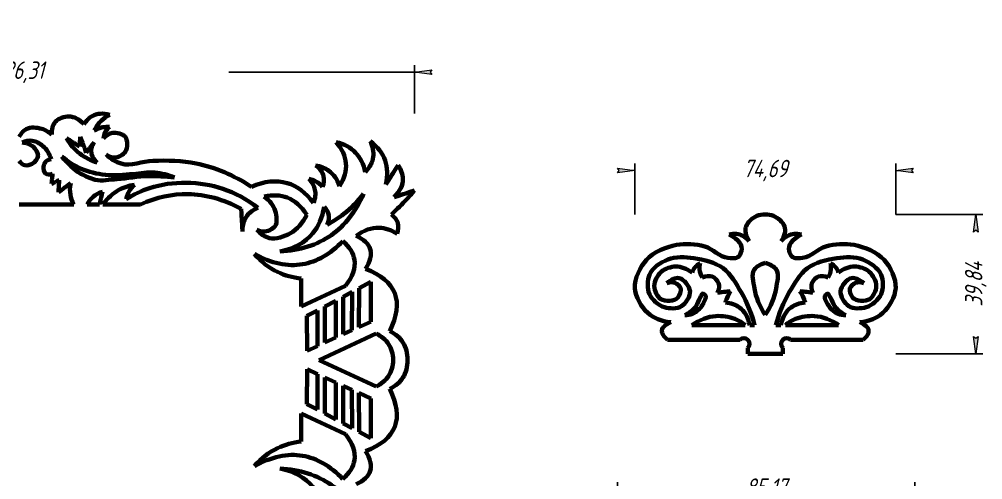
# Model space of a CAD drawing. Header units: millimetres. Extents: x -307 to 244, y -161 to 331.
# Drawn here: x -41 to 234.9, y 199.5 to 331.2 of the extents above; entities that cross this region are included whole.
import ezdxf

# ---------------------------------------------------------------- set-up
doc = ezdxf.new("R2010")
doc.units = ezdxf.units.MM
doc.linetypes.add('K5LT32772', pattern=[0])
doc.linetypes.add('K5LT_THIN', pattern=[0])
doc.styles.add('KDIMTEXTSTYLE', font='GOST_AU.SHX', dxfattribs={"width": 0.96, "oblique": 15, "height": 5})
doc.dimstyles.new('KDIMSTYLE (1.00)', dxfattribs={"dimtxt": 5, "dimasz": 1, "dimexe": 2, "dimexo": 0, "dimgap": 1, "dimtad": 1, "dimtxsty": 'KDIMTEXTSTYLE', "dimsah": 1, "dimcen": 0, "dimdle": 1, "dimadec": 0, "dimazin": 0, "dimtfac": 0.667, "dimtmove": 0, "dimatfit": 3, "dimfxl": 1, "dimtvp": 1, "dimtolj": 1, "dimtzin": 0, "dimarcsym": 0})

# ---------------------------------------------------------------- blocks, each defined once
blk = doc.blocks.new('KDIMARROW_01')
blk.add_hatch(color=0).paths.add_polyline_path([(0, 0), (-5, 0.658262491226197), (-4.5, 6e-16), (-5, -0.6582624912261956)])
at = {"color": 0, "linetype": 'K5LT_THIN', "lineweight": 18}
for p, q in [((-4.5, 6e-16), (-5, 0.658262491226197)), ((-5, 0.658262491226197), (0, 0)), ((0, 0), (-5, -0.6582624912261956)), ((-5, -0.6582624912261956), (-4.5, 6e-16)), ((0, 0), (-1, 0))]:
    blk.add_line(p, q, dxfattribs=at)

msp = doc.modelspace()

# ---------------------------------------------------------------- linework, layer by layer
at = {"color": 30, "linetype": 'K5LT32772', "lineweight": 60, "true_color": 0xff8000}
for p, q in [((-41.00032977843065, 278.2368140599798), (-25.38445723569274, 278.2368140599798)), ((-21.52673747000146, 278.2368140599798), (-17.99544014602253, 278.2368140599798)), ((-17.03991359561537, 278.2368140599798), (-6.279928086867983, 278.2368140599798)), ((39.70664495319438, 249.0214743797713), (39.73356497363378, 257.0214290866743)), ((39.70664495319438, 249.0214743797713), (52.39164599455388, 254.9452188527131)), ((56.3605745266877, 254.2855859594765), (56.23084691685982, 243.1333192682478)), ((59.64472841463443, 256.0392603656617), (56.3605745266877, 254.2855859594765)), ((59.64472841463443, 256.0392603656617), (59.64472841463443, 244.6832066794028)), ((54.28134942064098, 253.1753201261506), (51.75098527043413, 251.8241548032246)), ((51.75098527043413, 251.8241548032246), (51.76475037365962, 241.1057307846344)), ((54.28134942064098, 253.1753201261506), (54.2376797429125, 242.2284300056176)), ((49.62229367416045, 250.6874748246319), (46.50232920469433, 249.0214743797713)), ((46.50232920469433, 249.0214743797713), (46.50232920469433, 238.7166143705786)), ((49.62229367416045, 250.6874748246319), (49.62386136126959, 240.1337764472779)), ((44.36505510182627, 247.8938099992392), (41.37144828638383, 246.314329028332)), ((41.37144828638383, 246.314329028332), (41.38469898877288, 236.3430605803964)), ((44.36505510182627, 247.8938099992392), (44.35494486269472, 237.7206588151979)), ((59.64472841463443, 244.6832066794028), (56.23084691685982, 243.1333192682478)), ((166.8542596812718, 243.6914477104638), (151.5992692277552, 243.6914477104638)), ((169.5512726207537, 243.6914477104638), (168.1362096851186, 243.6914477104638)), ((175.6472658347567, 243.6914477104638), (177.0623287703918, 243.6914477104638)), ((178.3442787742385, 243.6914477104638), (193.5992692277552, 243.6914477104638)), ((44.84357978984754, 233.7166143705786), (61.17055544128296, 241.2948639097159)), ((49.62386136126959, 240.1337764472779), (46.50232920469433, 238.7166143705786)), ((54.2376797429125, 242.2284300056176), (51.76475037365962, 241.1057307846344)), ((44.35494486269472, 237.7206588151979), (41.38469898877288, 236.3430605803964)), ((165.3542051974878, 239.4739211020917), (144.5992692277552, 239.4739211020917)), ((179.8443332580225, 239.4739211020917), (200.5992692277551, 239.4739211020917)), ((167.5992692277551, 235.4739211020917), (167.5992692277551, 237.2288570718244)), ((177.5992692277551, 235.4739211020917), (167.5992692277551, 235.4739211020917)), ((177.5992692277551, 237.2288570718244), (177.5992692277551, 235.4739211020917)), ((44.84357978984754, 233.7166143705786), (61.17055544128296, 226.1383648314413)), ((41.37144828638383, 221.1188997128252), (41.38469898877288, 231.0901681607608)), ((44.35494486269472, 229.7125699259593), (41.38469898877288, 231.0901681607608)), ((44.36505510182627, 219.539418741918), (44.35494486269472, 229.7125699259593)), ((46.50232920469433, 218.4117543613859), (46.50232920469433, 228.7166143705786)), ((49.62386136126959, 227.2994522938794), (46.50232920469433, 228.7166143705786)), ((49.62229367416045, 216.7457539165253), (49.62386136126959, 227.2994522938794)), ((51.75098527043413, 215.6090739379326), (51.76475037365962, 226.3274979565228)), ((54.2376797429125, 225.2047987355396), (51.76475037365962, 226.3274979565228)), ((54.28134942064098, 214.2579086150066), (54.2376797429125, 225.2047987355396)), ((59.64472841463443, 222.7500220617544), (56.23084691685982, 224.2999094729094)), ((56.3605745266877, 213.1476427816807), (56.23084691685982, 224.2999094729094)), ((44.36505510182627, 219.539418741918), (41.37144828638383, 221.1188997128252)), ((59.64472841463443, 211.3939683754955), (59.64472841463443, 222.7500220617544)), ((39.70664495319438, 218.4117543613859), (52.39164599455388, 212.4880098884441)), ((39.70664495319438, 218.4117543613859), (39.73356497363378, 210.4117996544829)), ((49.62229367416045, 216.7457539165253), (46.50232920469433, 218.4117543613859)), ((54.28134942064098, 214.2579086150066), (51.75098527043413, 215.6090739379326)), ((59.64472841463443, 211.3939683754955), (56.3605745266877, 213.1476427816807))]:
    msp.add_line(p, q, dxfattribs=at)
for centre, start, end in [((166.4767372126215, 238.3513890869581), 315, 134.9999999999999), ((178.7218012428888, 238.3513890869581), 45.00000000000005, 225)]:
    msp.add_arc(centre, 1.587500000000019, start, end, dxfattribs=at)
for points, knots in [([(-22.48899017137996, 301.1160714709924), (-21.83275706058111, 302.1833611269979), (-21.04774918695448, 302.971666046989), (-20.13396655050005, 303.4809862309656), (-18.74748675452705, 304.2537762978734), (-17.06454290217434, 304.384290310913), (-15.08513499344191, 303.8725282700844)], [0, 0, 0, 0, 1, 1, 1, 2, 2, 2, 2]), ([(-15.08513499344191, 303.8725282700844), (-16.00278294131303, 303.4030786587525), (-16.81334365387474, 302.8260693379459), (-17.51681713112706, 302.1415003076644), (-18.32417645059579, 301.3558371600272), (-18.99048483295584, 300.428500751588), (-19.51574227820722, 299.3594910823467)], [0, 0, 0, 0, 1, 1, 1, 2, 2, 2, 2]), ([(-31.67056187554108, 298.1737196982728), (-31.74418322060195, 299.7315505541324), (-31.42362951177, 300.9398410286566), (-30.70890074904523, 301.7985911218456), (-29.89920397023597, 302.7714457493918), (-28.04820338412952, 303.4016718852681), (-26.76215668106876, 303.3713537955505), (-25.29956788750918, 303.3368737893752), (-23.87517905094625, 302.5851130145226), (-22.48899017137996, 301.1160714709924)], [0, 0, 0, 0, 1, 1, 1, 2, 2, 2, 3, 3, 3, 3]), ([(-41.00032977843065, 297.5060374576652), (-40.466365648393, 298.5533469920794), (-39.79636823903277, 299.3034591389348), (-38.99033755034996, 299.7563738982315), (-37.80769485357597, 300.4209098022162), (-35.92817265380773, 300.2382407644681), (-34.56385158484054, 299.8305608138545), (-33.5363662817826, 299.5235325291386), (-32.57193637868278, 298.971252157278), (-31.67056187554108, 298.1737196982728)], [0, 0, 0, 0, 1, 1, 1, 2, 2, 2, 3, 3, 3, 3]), ([(-19.51574227820722, 299.3594910823467), (-18.74834686945048, 299.7918511536308), (-17.95152447405083, 300.0940941311962), (-17.12527509200827, 300.2662200150428), (-16.47707753634184, 300.4012537949176), (-15.81076915398178, 300.4562070635658), (-15.12634994492811, 300.4310798209876)], [0, 0, 0, 0, 1, 1, 1, 2, 2, 2, 2]), ([(-15.12634994492811, 300.4310798209876), (-15.66685100255819, 299.9643817097627), (-16.08586967600111, 299.4354564990232), (-16.38340596525687, 298.8443041887693), (-16.66049099955077, 298.2937849275077), (-16.83221996407656, 297.6892989723769), (-16.89859285883422, 297.030846323377)], [0, 0, 0, 0, 1, 1, 1, 2, 2, 2, 2]), ([(-16.89859285883422, 297.030846323377), (-16.08633961426825, 297.9461749953716), (-15.22252939857593, 298.4897172873692), (-14.30716221175726, 298.6614731993698), (-13.17526511586871, 298.8738579350197), (-11.32684745242169, 298.3747437703814), (-10.67497053419146, 297.5931815294974), (-9.939117498820238, 296.7109368431119), (-9.933088221327509, 294.3399701844989), (-10.6037510895333, 293.3200148500082), (-11.16389874015223, 292.4681329113531), (-12.64799332778365, 291.6192857045324), (-13.73740665449203, 291.6107481782126), (-14.52381668296718, 291.6045852314671), (-15.33360357466212, 291.8908673749575), (-16.16676732957684, 292.4695946086836)], [0, 0, 0, 0, 1, 1, 1, 2, 2, 2, 3, 3, 3, 4, 4, 4, 5, 5, 5, 5]), ([(-40.17732820031897, 295.8986542858322), (-38.87795551121837, 295.8187641762156), (-37.83933869249549, 295.4313436168507), (-37.06147774415033, 294.7363926077376), (-36.38779936219129, 294.1345196478516), (-35.60087289830177, 293.0492480418816), (-35.62719737543778, 292.2387664484278), (-35.65447209966586, 291.399028517863), (-36.52241554066565, 290.2298690779654), (-37.33349643476823, 289.7905982328667), (-37.89378894073232, 289.4871511113935), (-38.75091012441284, 289.2724087674013), (-39.36127212846529, 289.4196636547514), (-39.97361392116449, 289.5673961825054), (-40.51996647115294, 289.9877887043693), (-41.00032977843065, 290.6808412203434)], [0, 0, 0, 0, 1, 1, 1, 2, 2, 2, 3, 3, 3, 4, 4, 4, 5, 5, 5, 5]), ([(-31.91290606993952, 291.1309080202806), (-32.3676403633709, 292.7336974902595), (-33.13588699959092, 293.993226620452), (-34.21764597859958, 294.909495410858), (-35.05287759926653, 295.6169512135162), (-36.20865105802254, 296.2936324821263), (-37.28403849101952, 296.4179626951936), (-38.20906347739161, 296.5249088525685), (-39.17349338049143, 296.351806049448), (-40.17732820031897, 295.8986542858322)], [0, 0, 0, 0, 1, 1, 1, 2, 2, 2, 3, 3, 3, 3]), ([(-18.65578069310162, 290.1896165522334), (-20.53531110302049, 290.7640086305802), (-22.20039520922701, 291.6130366649331), (-23.65103301172119, 292.7367006552919), (-25.16106170227183, 293.9063688254327), (-26.43872524911346, 295.3736211566444), (-27.48402365224611, 297.138457648927)], [0, 0, 0, 0, 1, 1, 1, 2, 2, 2, 2]), ([(-19.59548162432709, 296.025653914581), (-20.32052990629459, 294.7701877277089), (-20.55133364378856, 293.616169040239), (-20.28789283680901, 292.5635978521714), (-20.07293154258237, 291.7047253508043), (-19.52889416134657, 290.913398250825), (-18.65578069310162, 290.1896165522334)], [0, 0, 0, 0, 1, 1, 1, 2, 2, 2, 2]), ([(58.05481020948771, 287.4717191189476), (57.57948953396616, 289.745351882635), (56.66218349666728, 291.5923098232005), (55.30289209759108, 293.0125929406443), (53.90605549181369, 294.4721059268675), (52.04248002325868, 295.4810480595246), (49.71216569192607, 296.0394193386158)], [0, 0, 0, 0, 1, 1, 1, 2, 2, 2, 2]), ([(49.71216569192607, 296.0394193386158), (51.41908646533314, 294.0711646650979), (52.35680915333215, 292.0414104923405), (52.52533375592311, 289.9501568203438), (52.6944344478412, 287.8517543469128), (52.08906916824689, 285.6914311922822), (50.70923791714021, 283.4691873564518)], [0, 0, 0, 0, 1, 1, 1, 2, 2, 2, 2]), ([(59.43931632367286, 296.3428138505784), (60.25471394625673, 294.7468408094532), (60.56238197163121, 293.2255933506572), (60.36232039979627, 291.7790714741903), (60.15236106677351, 290.2609849891137), (59.38319100333732, 288.8252008706995), (58.05481020948771, 287.4717191189476)], [0, 0, 0, 0, 1, 1, 1, 2, 2, 2, 2]), ([(63.95178069583186, 283.9335368271412), (64.54580601757651, 286.462332318997), (64.47743534527108, 288.7527498412293), (63.74666867891553, 290.8047893938378), (63.00084967337789, 292.8990968778983), (61.56506555496365, 294.7451050301452), (59.43931632367286, 296.3428138505784)], [0, 0, 0, 0, 1, 1, 1, 2, 2, 2, 2]), ([(25.45766879672335, 283.2484058045086), (20.43470548218127, 286.5817052288381), (15.15408729037752, 288.8144755274561), (9.615814221312078, 289.9467167003627), (5.645958793148068, 290.7583115260784), (1.406652039725159, 290.7844415940031), (-2.69090728269218, 290.685119990603), (-5.749685014685525, 290.6109776329503), (-9.078552771261798, 288.9582696548907), (-11.85941480317534, 289.8851830928427), (-13.37721269305891, 290.3910935781824), (-14.81299686852607, 291.2525640834627), (-16.16676732957684, 292.4695946086836)], [0, 0, 0, 0, 1, 1, 1, 2, 2, 2, 3, 3, 3, 4, 4, 4, 4]), ([(-31.46778455851361, 286.9467658128769), (-32.37811383951835, 286.6965952841616), (-33.05074190122863, 286.7460532298755), (-33.48566874364443, 287.095139650019), (-33.91337892657524, 287.4384337446967), (-34.14151304526999, 288.3822219033467), (-34.07916409221232, 288.9943247654362), (-34.02302507824049, 289.5454623458101), (-33.70400129312566, 290.2367080116541), (-33.27794537164567, 290.5967622065695), (-32.9293571148859, 290.8913495079468), (-32.47434401431719, 291.0693981125172), (-31.91290606993952, 291.1309080202806)], [0, 0, 0, 0, 1, 1, 1, 2, 2, 2, 3, 3, 3, 4, 4, 4, 4]), ([(3.451920859460174, 285.8936977986641), (0.9316695794735494, 286.2154136813407), (-1.584750798447857, 286.3578525706571), (-4.097340274304045, 286.3210144666131), (-7.082093025798372, 286.2772537832775), (-10.04780679861796, 285.5928146406715), (-13.03538057890226, 285.4307714083861), (-15.12047694032958, 285.31767771468), (-17.31125998021773, 284.8265219322318), (-19.30269170881972, 285.2883325190699), (-20.69149414660325, 285.6103941090221), (-22.08176823501313, 286.2766493116221), (-23.32659033200537, 286.9975991908655), (-25.43002212748661, 288.215820575763), (-27.25798787371253, 289.8657377103435), (-28.81048757068314, 291.9473505946071)], [0, 0, 0, 0, 1, 1, 1, 2, 2, 2, 3, 3, 3, 4, 4, 4, 5, 5, 5, 5]), ([(3.451920859460174, 285.8936977986641), (1.614820213082723, 286.6608627469873), (-0.2487552554722896, 287.1356590447083), (-2.13880554620485, 287.3180866918272), (-4.173487735678066, 287.5144742092813), (-6.267712703412045, 286.9951161833164), (-8.334897231464154, 286.8907700238783), (-11.00259435201359, 286.756111532923), (-13.71840072574612, 286.3668143322092), (-16.34708475550637, 286.6771116899038), (-18.69526750590457, 286.9542978768261), (-21.13475101605558, 287.4731927467915), (-23.29098060967629, 288.4219880840286), (-25.26335765140993, 289.2898836671366), (-27.10319330507887, 290.4650045039961), (-28.81048757068314, 291.9473505946071)], [0, 0, 0, 0, 1, 1, 1, 2, 2, 2, 3, 3, 3, 4, 4, 4, 5, 5, 5, 5]), ([(50.70923791714021, 283.4691873564518), (50.03151204164069, 285.3769646656998), (48.99883009409747, 286.836963281192), (47.61119207451056, 287.8491832029282), (46.55760785271399, 288.6177258080429), (45.29939766375329, 289.128131828093), (43.83656150762845, 289.3804012630785)], [0, 0, 0, 0, 1, 1, 1, 2, 2, 2, 2]), ([(43.83656150762845, 289.3804012630785), (45.11320023662049, 288.4759748531615), (45.88474422041715, 287.4314229981753), (46.15119345901842, 286.2467456981198), (46.35669995148284, 285.3330299077701), (46.26174069193863, 284.335957682556), (45.86631568038581, 283.2555290224773)], [0, 0, 0, 0, 1, 1, 1, 2, 2, 2, 2]), ([(66.36184689459857, 280.2927985268765), (68.03988197877985, 282.0093993338699), (68.86033004644516, 283.7699441457349), (68.82319109759443, 285.5744329624717), (68.7972480631676, 286.8349402450982), (68.35283869318225, 288.1168903508252), (67.48996298763835, 289.4202832796527)], [0, 0, 0, 0, 1, 1, 1, 2, 2, 2, 2]), ([(-25.38445723569274, 278.2368140599798), (-25.87641506358318, 279.1255802200332), (-26.20283750529552, 280.0406880532964), (-26.36372456082977, 280.9821375597697), (-26.54560613512184, 282.0464389591908), (-26.51593136769344, 283.1444053540415), (-26.27470025854458, 284.2760367443215)], [0, 0, 0, 0, 1, 1, 1, 2, 2, 2, 2]), ([(27.35403388122884, 277.2512921174167), (24.14407186547852, 279.7081088123711), (20.78425062485441, 281.4988562174636), (17.25753307883122, 282.6805425488946), (10.81844076880457, 284.8380692774417), (2.823126686871038, 285.0304382605237), (-3.672025035466802, 282.8720623154899), (-5.971497527840413, 282.1079344973917), (-8.227265293321295, 281.0634050599978), (-10.38944358947624, 279.744104057516)], [0, 0, 0, 0, 1, 1, 1, 2, 2, 2, 3, 3, 3, 3]), ([(43.26680595036321, 278.6618748420265), (41.02399275894705, 281.615615606251), (38.48905465492938, 283.5034052900153), (35.6619916383102, 284.3252438933193), (32.60265088538074, 285.2146065699338), (29.20120993818513, 284.8556605403303), (25.45766879672335, 283.2484058045086)], [0, 0, 0, 0, 1, 1, 1, 2, 2, 2, 2]), ([(45.86631568038581, 283.2555290224773), (45.29553249484555, 283.8920862826497), (44.65455749292217, 284.4024923026998), (43.94339067461567, 284.7867470826276), (43.3307636359239, 285.1177592472431), (42.66604881911447, 285.3551573961036), (41.94924622418738, 285.4989415292092)], [0, 0, 0, 0, 1, 1, 1, 2, 2, 2, 2]), ([(41.94924622418738, 285.4989415292092), (42.85482596087004, 284.5342968958067), (43.42458151813526, 283.5016149482635), (43.65851289598305, 282.4008956865795), (43.90706842578673, 281.2313652808253), (43.77649944391346, 279.9850249993077), (43.26680595036321, 278.6618748420265)], [0, 0, 0, 0, 1, 1, 1, 2, 2, 2, 2]), ([(-17.13487189059909, 281.8427058151931), (-18.19382324492419, 281.5343643740466), (-19.10384944606162, 281.0496765060495), (-19.86495049401138, 280.3886422112018), (-20.5339382701225, 279.8076104756201), (-21.08786726211919, 279.0903344252127), (-21.52673747000146, 278.2368140599798)], [0, 0, 0, 0, 1, 1, 1, 2, 2, 2, 2]), ([(-8.030653846359002, 283.8249798393439), (-9.63947453318427, 283.5743727741425), (-11.11134305611944, 283.0877065689785), (-12.44625941516449, 282.3649812238518), (-14.21899504914252, 281.4052199892215), (-15.75021310929282, 280.0291642679308), (-17.03991359561537, 278.2368140599798)], [0, 0, 0, 0, 1, 1, 1, 2, 2, 2, 2]), ([(-10.38944358947624, 279.744104057516), (-10.20841576886689, 280.5488816633122), (-9.920688633768208, 281.2919384035508), (-9.526262184180212, 281.9732742782319), (-9.133517455444277, 282.6517051328544), (-8.634981342837207, 283.2689403198917), (-8.030653846359002, 283.8249798393439)], [0, 0, 0, 0, 1, 1, 1, 2, 2, 2, 2]), ([(65.5413988269333, 275.3701101208849), (67.11017512926038, 276.7958078091527), (68.61432991998005, 278.282869931796), (70.0538631990923, 279.8312964888148), (70.77068609179516, 280.6023433411839), (71.47148548292589, 281.3886060726965), (72.15626137248456, 282.1900846833524)], [0, 0, 0, 0, 1, 1, 1, 2, 2, 2, 2]), ([(22.49628349516961, 276.9655420947072), (17.46246238856125, 279.6952745459524), (12.39083036003553, 281.092274656976), (7.281387409592442, 281.156542427778), (2.790163485932441, 281.2130340947847), (-1.7302750128877, 280.2397913055187), (-6.279928086867983, 278.2368140599798)], [0, 0, 0, 0, 1, 1, 1, 2, 2, 2, 2]), ([(29.12404727581928, 280.48794055372), (30.76144971635065, 279.3002141223996), (31.81549753917541, 277.9185568411293), (32.28619074429356, 276.3429687099091), (32.67972682101946, 275.0256546612802), (32.96238636544858, 272.9766631569038), (32.24345907580066, 271.9843385236337), (31.62516304790329, 271.130913722586), (30.01078724023009, 270.4039807625223), (28.824925596369, 270.4459984578895), (28.23803497427137, 270.4667932879617), (27.63979161537084, 270.6234760724356), (27.03019551966739, 270.9160468113113)], [0, 0, 0, 0, 1, 1, 1, 2, 2, 2, 3, 3, 3, 4, 4, 4, 4]), ([(41.30257279629456, 275.2746769975867), (39.77118824585554, 277.6872798081152), (37.91948261116339, 279.3110832108453), (35.74745589221811, 280.1460872057768), (33.79775492664704, 280.8956213072562), (31.5899520545141, 281.0095724232372), (29.12404727581928, 280.48794055372)], [0, 0, 0, 0, 1, 1, 1, 2, 2, 2, 2]), ([(33.59519990602411, 264.724795005194), (39.402588255285, 265.0357164477995), (44.3252768568867, 266.6150790408134), (48.36326571082922, 269.4628827842356), (52.26664437926429, 272.2157522908244), (55.34332475526535, 276.1539031721058), (57.59330683883242, 281.2773354280797)], [0, 0, 0, 0, 1, 1, 1, 2, 2, 2, 2]), ([(57.59330683883242, 281.2773354280797), (55.92748547091516, 279.0790837128511), (54.04045484030117, 277.1510306772237), (51.93221494699047, 275.4931763211977), (50.46063113289397, 274.3359685270571), (48.88126853988008, 273.3104084017234), (47.19412716794882, 272.4164959451966)], [0, 0, 0, 0, 1, 1, 1, 2, 2, 2, 2]), ([(27.35403388122884, 277.2512921174167), (25.60012666548458, 276.4962345643913), (24.36864862294966, 275.4359967177031), (23.65959975362411, 274.0705785773517), (23.12979841422219, 273.0503380961985), (22.89167340475996, 271.8597130488873), (22.9452247252374, 270.4987034354182)], [0, 0, 0, 0, 1, 1, 1, 2, 2, 2, 2]), ([(46.27112305514849, 277.5237853693584), (45.77913672249358, 274.4833526844478), (44.71255419214654, 271.9604747761269), (43.07137546410739, 269.9551516443958), (40.90959868568305, 267.3137202723276), (37.75087349965528, 265.5702680592603), (33.59519990602411, 264.724795005194)], [0, 0, 0, 0, 1, 1, 1, 2, 2, 2, 2]), ([(47.19412716794882, 272.4164959451966), (47.61810503139802, 273.3468220497508), (47.76168344894474, 274.2288037575378), (47.62486242058897, 275.0624410685576), (47.48149396610641, 275.9359712145899), (47.0302475109596, 276.7564193148569), (46.27112305514849, 277.5237853693584)], [0, 0, 0, 0, 1, 1, 1, 2, 2, 2, 2]), ([(41.30257279629456, 275.2746769975867), (40.1448791236363, 272.8442906520895), (38.59229516839443, 271.0780483543831), (36.64482093056893, 269.9759501044676), (34.93929714644743, 269.0107744214412), (32.46478639118037, 268.1360224495533), (30.61965567307062, 268.608536712695), (29.34529257187161, 268.9348847246964), (28.14880585407053, 269.7040547575685), (27.03019551966739, 270.9160468113113)], [0, 0, 0, 0, 1, 1, 1, 2, 2, 2, 3, 3, 3, 3]), ([(67.19254961195576, 269.8320844293557), (67.58449413755707, 270.936231321355), (67.64944659329852, 271.9446991494564), (67.38740697918017, 272.85748791366), (67.11791827548934, 273.7962248356952), (66.50258222474038, 274.6337655714368), (65.5413988269333, 275.3701101208849)], [0, 0, 0, 0, 1, 1, 1, 2, 2, 2, 2]), ([(168.0227959175853, 267.6631777899615), (167.0002507285606, 269.2852582142222), (166.6923121492426, 270.7117812611052), (167.0989801796312, 271.9427469306106), (167.487278559768, 273.1181085025941), (168.9331719274449, 274.4294004732482), (170.2183919796125, 274.9339637251132), (170.93559358196, 275.2155291831941), (171.7292193313409, 275.3437241886728), (172.5992692277552, 275.3185487415493)], [0, 0, 0, 0, 1, 1, 1, 2, 2, 2, 3, 3, 3, 3]), ([(177.1757425379246, 267.6631777899607), (178.1982877269496, 269.2852582142217), (178.5062263062678, 270.711781261105), (178.0995582758791, 271.9427469306106), (177.7112598957423, 273.1181085025941), (176.2653665280654, 274.4294004732482), (174.9801464758978, 274.9339637251132), (174.2629448735503, 275.2155291831941), (173.4693191241694, 275.3437241886728), (172.5992692277552, 275.3185487415493)], [0, 0, 0, 0, 1, 1, 1, 2, 2, 2, 3, 3, 3, 3]), ([(55.48885590361347, 269.2290537875672), (57.65862423424458, 270.8481271780871), (59.83691445979808, 271.6234510622035), (62.02372658027396, 271.5550254399163), (63.7414098472738, 271.5012789175992), (65.46435085783439, 270.9269652474123), (67.19254961195576, 269.8320844293557)], [0, 0, 0, 0, 1, 1, 1, 2, 2, 2, 2]), ([(51.64915864178828, 267.7522471484037), (48.04960247474149, 264.0129108978189), (44.20990521291633, 261.7977009390735), (40.13006685631274, 261.1066172721678), (35.79809274012406, 260.3728243383594), (31.19537871473105, 261.3573620978017), (26.32192478013371, 264.0602305504949)], [0, 0, 0, 0, 1, 1, 1, 2, 2, 2, 2]), ([(52.39164599455388, 254.9452188527131), (54.48830949399526, 257.5525227161264), (55.34841868911271, 260.024750737041), (54.97197357990625, 262.3619029154568), (54.66841905369351, 264.2465153193783), (53.56081407432085, 266.0432967303607), (51.64915864178828, 267.7522471484037)], [0, 0, 0, 0, 1, 1, 1, 2, 2, 2, 2]), ([(58.14710785410783, 259.7774912969206), (59.52275451243101, 261.9222079245567), (59.96579650418006, 263.7928296674972), (59.476233829355, 265.3893565257421), (59.00632723544332, 266.9217823756384), (57.67720126019615, 268.2016814629134), (55.48885590361347, 269.2290537875672)], [0, 0, 0, 0, 1, 1, 1, 2, 2, 2, 2]), ([(145.5297445551302, 244.5278145715134), (142.8154582084908, 244.838213951139), (140.6207595402768, 245.720195658926), (138.945648550488, 247.1737596948743), (137.0485538220141, 248.8199483276909), (135.4043993473382, 251.8857023762783), (135.2536320992867, 254.3116581671966), (135.0900567623406, 256.9437055186245), (136.7554228866212, 260.3527952669705), (138.5764469053678, 262.3725607523193), (140.5823678841662, 264.5974023346408), (144.1428599672731, 266.0648765109765), (147.1911519581707, 266.6183796712007), (149.7532718266061, 267.0836046064388), (152.7066394787603, 266.8746945557948), (155.2520545432934, 266.1876444185606), (157.586305018847, 265.5575911388758), (159.5038028272557, 263.1114170829077), (161.8976841554556, 262.9263632199995), (162.8149660121055, 262.8554547129867), (164.0538228362105, 262.6133011591277), (164.7282301013765, 263.1109640425595), (165.2200227071237, 263.4738707591212), (165.6227374795614, 264.3111723400442), (165.7743014292168, 264.8954386606401), (166.2062486848927, 266.5605591219303), (165.0371101420123, 268.1399217149442), (162.2668858005757, 269.6335264396818)], [0, 0, 0, 0, 1, 1, 1, 2, 2, 2, 3, 3, 3, 4, 4, 4, 5, 5, 5, 6, 6, 6, 7, 7, 7, 8, 8, 8, 9, 9, 9, 9]), ([(162.2668858005757, 269.6335264396818), (163.7561390131365, 269.9361630359376), (165.0483447710569, 269.8130958208975), (166.143503074337, 269.2643247945615), (166.8525259290093, 268.9090417286441), (167.478956875948, 268.3753260614601), (168.022795915153, 267.6631777930096)], [0, 0, 0, 0, 1, 1, 1, 2, 2, 2, 2]), ([(182.9316526549347, 269.6335264396818), (181.4423994423738, 269.9361630359376), (180.1501936844534, 269.8130958208975), (179.0550353811734, 269.2643247945615), (178.3460125265011, 268.9090417286441), (177.7195815795626, 268.3753260614602), (177.1757425403576, 267.66317779301)], [0, 0, 0, 0, 1, 1, 1, 2, 2, 2, 2]), ([(199.6687939003802, 244.5278145715134), (202.3830802470195, 244.838213951139), (204.5777789152336, 245.720195658926), (206.2528899050224, 247.1737596948743), (208.1499846334962, 248.8199483276909), (209.7941391081721, 251.8857023762783), (209.9449063562236, 254.3116581671966), (210.1084816931697, 256.9437055186245), (208.4431155688891, 260.3527952669705), (206.6220915501425, 262.3725607523193), (204.6161705713442, 264.5974023346408), (201.0556784882372, 266.0648765109765), (198.0073864973397, 266.6183796712007), (195.4452666289042, 267.0836046064388), (192.49189897675, 266.8746945557948), (189.946483912217, 266.1876444185606), (187.6122334366634, 265.5575911388758), (185.6947356282546, 263.1114170829077), (183.3008543000548, 262.9263632199995), (182.3835724434048, 262.8554547129867), (181.1447156192998, 262.6133011591277), (180.4703083541338, 263.1109640425595), (179.9785157483866, 263.4738707591212), (179.5758009759489, 264.3111723400442), (179.4242370262935, 264.8954386606401), (178.9922897706176, 266.5605591219303), (180.161428313498, 268.1399217149442), (182.9316526549347, 269.6335264396818)], [0, 0, 0, 0, 1, 1, 1, 2, 2, 2, 3, 3, 3, 4, 4, 4, 5, 5, 5, 6, 6, 6, 7, 7, 7, 8, 8, 8, 9, 9, 9, 9]), ([(26.32192478013371, 264.0602305504949), (28.2700653454785, 261.8054098193924), (30.4852753042238, 260.0824687403683), (32.96755465636961, 258.8914073134225), (35.03722797963513, 257.8983248629766), (37.29256475205652, 257.2749987873939), (39.73356497363378, 257.0214290866743)], [0, 0, 0, 0, 1, 1, 1, 2, 2, 2, 2]), ([(169.5512726207537, 243.6914477104638), (168.6805113433697, 247.0570160317098), (167.4006122560947, 250.1902177240464), (165.7115753589285, 253.0910527874735), (164.2818065928166, 255.5466080073086), (162.7510867710044, 258.3382497972593), (160.5427521218562, 259.9582036595838), (158.2568917236601, 261.635027587615), (155.015717328486, 262.4796720669026), (152.1249542786242, 262.8379766059526), (149.6987523107256, 263.1386996893584), (146.8541998831138, 263.3591108243569), (144.6670807508485, 262.4687749461617), (142.6704842280923, 261.6559973099255), (140.2077709785956, 260.0168116248319), (139.4244171818181, 258.1121953606294), (138.7879903940853, 256.5648117698734), (138.7414376328169, 254.111266966001), (139.4244171818181, 252.5741704637662), (140.127735064602, 250.9913010218226), (142.0280997031895, 249.3313667166556), (143.7071564353922, 248.8083135338993), (145.166331985567, 248.3537568765326), (147.4274815308882, 248.3304628999184), (148.65445867659, 249.103674861732), (149.8667346902568, 249.8676225180274), (151.1733443500366, 252.0336322456095), (151.0550803764032, 253.3715749509593), (150.9355127180751, 254.7242664878752), (149.1983907340604, 256.9901197036164), (147.8798802615651, 257.1699451817937), (146.873353252175, 257.3072206942281), (145.6912649442217, 256.7787176525046), (144.4055596827644, 255.6826451616281)], [0, 0, 0, 0, 1, 1, 1, 2, 2, 2, 3, 3, 3, 4, 4, 4, 5, 5, 5, 6, 6, 6, 7, 7, 7, 8, 8, 8, 9, 9, 9, 10, 10, 10, 11, 11, 11, 11]), ([(175.6472658347567, 243.6914477104638), (176.5180271121406, 247.0570160317098), (177.7979261994157, 250.1902177240464), (179.4869630965818, 253.0910527874735), (180.9167318626938, 255.5466080073086), (182.4474516845059, 258.3382497972593), (184.6557863336541, 259.9582036595838), (186.9416467318502, 261.635027587615), (190.1828211270243, 262.4796720669026), (193.0735841768861, 262.8379766059526), (195.4997861447847, 263.1386996893584), (198.3443385723965, 263.3591108243569), (200.5314577046618, 262.4687749461617), (202.528054227418, 261.6559973099255), (204.9907674769147, 260.0168116248319), (205.7741212736923, 258.1121953606294), (206.410548061425, 256.5648117698734), (206.4571008226935, 254.111266966001), (205.7741212736923, 252.5741704637662), (205.0708033909083, 250.9913010218226), (203.1704387523208, 249.3313667166556), (201.4913820201181, 248.8083135338993), (200.0322064699434, 248.3537568765326), (197.7710569246221, 248.3304628999184), (196.5440797789203, 249.103674861732), (195.3318037652535, 249.8676225180274), (194.0251941054737, 252.0336322456095), (194.1434580791071, 253.3715749509593), (194.2630257374353, 254.7242664878752), (196.0001477214499, 256.9901197036164), (197.3186581939453, 257.1699451817937), (198.3251852033353, 257.3072206942281), (199.5072735112886, 256.7787176525046), (200.7929787727459, 255.6826451616281)], [0, 0, 0, 0, 1, 1, 1, 2, 2, 2, 3, 3, 3, 4, 4, 4, 5, 5, 5, 6, 6, 6, 7, 7, 7, 8, 8, 8, 9, 9, 9, 10, 10, 10, 11, 11, 11, 11]), ([(65.08809905817641, 241.9819712950001), (67.19879242423477, 246.2453639172809), (67.66644785996989, 249.8635401832315), (66.49106536538177, 252.836500092852), (65.32548740955129, 255.7846608406737), (62.54416823912666, 258.0983245753632), (58.14710785410783, 259.7774912969206)], [0, 0, 0, 0, 1, 1, 1, 2, 2, 2, 2]), ([(144.4055596827644, 255.6826451616281), (145.2874671230747, 256.006913085476), (146.0609888959604, 256.0433143994478), (146.7261250014215, 255.7918491035435), (147.3870819213407, 255.5419638152802), (148.1907298685878, 254.8157207860107), (148.3879119774115, 254.1894116624102), (148.6217568181594, 253.4466507793819), (148.0816584037864, 252.1623581342022), (147.5842194525815, 251.5722630881085), (146.6930116639541, 250.5150533544611), (143.8494820987764, 250.4019125275024), (142.7002477014682, 251.1188986217604), (141.7199059655571, 251.7305157069395), (140.843192515582, 253.6004235281557), (140.8043599331035, 254.8488517312604), (140.7618513268394, 256.2154603765705), (141.749452923551, 258.032282100897), (142.8090557008734, 258.9670492183816), (143.8360887839495, 259.8730837958431), (145.6034909234626, 260.4375963419707), (146.993197908277, 260.4507875898013), (148.5425090424939, 260.4654938173453), (150.0855969487703, 259.8818900579203), (151.6224616271064, 258.699976311526)], [0, 0, 0, 0, 1, 1, 1, 2, 2, 2, 3, 3, 3, 4, 4, 4, 5, 5, 5, 6, 6, 6, 7, 7, 7, 8, 8, 8, 8]), ([(151.6224616271064, 258.699976311526), (151.7967898694703, 259.2170620843508), (152.0380346953183, 259.68086777564), (152.3461961046503, 260.0913933853935), (152.7597985274132, 260.6423851113477), (153.2939443411244, 261.0973982119165), (153.9486335457836, 261.4564326870997)], [0, 0, 0, 0, 1, 1, 1, 2, 2, 2, 2]), ([(153.9486335457836, 261.4564326870997), (153.79953658123, 260.8414129021367), (153.7500786355161, 260.238025964426), (153.8002597086416, 259.6462718739676), (153.8692280799292, 258.8329708965329), (154.126409397642, 258.041643765109), (154.5718036617798, 257.272290479696)], [0, 0, 0, 0, 1, 1, 1, 2, 2, 2, 2]), ([(172.5992692277552, 246.5931023428107), (170.9702364811683, 249.0112629246956), (169.9394704048956, 251.5513704449917), (169.5069709989371, 254.2134249036988), (169.2273324300517, 255.9346136241277), (168.5424465503947, 258.2549568475637), (169.4183625970663, 259.5299290159463), (170.0329287238972, 260.4244835914875), (171.0932309341268, 261.0742785385399), (172.5992692277552, 261.4793138571038)], [0, 0, 0, 0, 1, 1, 1, 2, 2, 2, 3, 3, 3, 3]), ([(172.5992692277552, 246.5931023428107), (174.228301974342, 249.0112629246956), (175.2590680506147, 251.5513704449917), (175.6915674565732, 254.2134249036988), (175.9712060254587, 255.9346136241277), (176.6560919051157, 258.2549568475637), (175.780175858444, 259.5299290159463), (175.1656097316132, 260.4244835914875), (174.1053075213835, 261.0742785385399), (172.5992692277552, 261.4793138571038)], [0, 0, 0, 0, 1, 1, 1, 2, 2, 2, 3, 3, 3, 3]), ([(191.2499049097268, 261.4564326870997), (191.3990018742803, 260.8414129021367), (191.4484598199943, 260.238025964426), (191.3982787468687, 259.6462718739676), (191.3293103755811, 258.8329708965329), (191.0721290578684, 258.041643765109), (190.6267347937305, 257.272290479696)], [0, 0, 0, 0, 1, 1, 1, 2, 2, 2, 2]), ([(193.5760768284039, 258.699976311526), (193.40174858604, 259.2170620843508), (193.1605037601921, 259.68086777564), (192.8523423508601, 260.0913933853935), (192.4387399280971, 260.6423851113477), (191.904594114386, 261.0973982119165), (191.2499049097268, 261.4564326870997)], [0, 0, 0, 0, 1, 1, 1, 2, 2, 2, 2]), ([(200.7929787727459, 255.6826451616281), (199.9110713324356, 256.006913085476), (199.1375495595499, 256.0433143994478), (198.4724134540889, 255.7918491035435), (197.8114565341696, 255.5419638152802), (197.0078085869226, 254.8157207860107), (196.8106264780988, 254.1894116624102), (196.576781637351, 253.4466507793819), (197.1168800517239, 252.1623581342022), (197.6143190029288, 251.5722630881085), (198.5055267915562, 250.5150533544611), (201.349056356734, 250.4019125275024), (202.4982907540421, 251.1188986217604), (203.4786324899533, 251.7305157069395), (204.3553459399283, 253.6004235281557), (204.3941785224068, 254.8488517312604), (204.4366871286709, 256.2154603765705), (203.4490855319593, 258.032282100897), (202.3894827546369, 258.9670492183816), (201.3624496715609, 259.8730837958431), (199.5950475320477, 260.4375963419707), (198.2053405472333, 260.4507875898013), (196.6560294130165, 260.4654938173453), (195.11294150674, 259.8818900579203), (193.5760768284039, 258.699976311526)], [0, 0, 0, 0, 1, 1, 1, 2, 2, 2, 3, 3, 3, 4, 4, 4, 5, 5, 5, 6, 6, 6, 7, 7, 7, 8, 8, 8, 8]), ([(154.5718036617798, 257.272290479696), (155.6377108252138, 257.7612675123842), (156.5675202046368, 257.8601834038122), (157.3612318000489, 257.56903815398), (158.1033960953734, 257.2968012225458), (158.9491546461448, 256.4667707549517), (159.2307421480377, 255.7292025734196), (159.5315670931555, 254.9412453443575), (159.4425427908704, 254.0114359649345), (158.9636692411821, 252.9397744351506)], [0, 0, 0, 0, 1, 1, 1, 2, 2, 2, 3, 3, 3, 3]), ([(190.6267347937305, 257.272290479696), (189.5608276302965, 257.7612675123842), (188.6310182508735, 257.8601834038122), (187.8373066554615, 257.56903815398), (187.0951423601369, 257.2968012225458), (186.2493838093655, 256.4667707549517), (185.9677963074726, 255.7292025734196), (185.6669713623548, 254.9412453443575), (185.75599566464, 254.0114359649345), (186.2348692143282, 252.9397744351506)], [0, 0, 0, 0, 1, 1, 1, 2, 2, 2, 3, 3, 3, 3]), ([(149.5377753191935, 246.5171662960002), (150.8345732999647, 247.1631719750796), (151.8814331093123, 248.0122000094325), (152.6783547472364, 249.0642503990587), (153.2537921975839, 249.8239100255943), (153.4849336611147, 250.8463550773458), (154.0137192284515, 251.6607924458658), (154.2517512349908, 252.0274101695791), (154.4568288318612, 252.7581457003514), (154.7786747134182, 252.7295960774519), (154.963367600601, 252.7132127319333), (155.2494252652529, 252.464537992478), (155.3988070113913, 252.3002737173167), (155.9553111370496, 251.6883264801965), (155.1104276854193, 250.3731479404414), (154.6814014690591, 249.5835588084201), (154.0771568085692, 248.4714938603796), (152.9205629043165, 247.4144340978092), (151.738653816011, 246.9375588178642), (151.0694616294945, 246.6675539465593), (150.3358354638887, 246.527423105938), (149.5377753191935, 246.5171662960002)], [0, 0, 0, 0, 1, 1, 1, 2, 2, 2, 3, 3, 3, 4, 4, 4, 5, 5, 5, 6, 6, 6, 7, 7, 7, 7]), ([(158.9636692411821, 252.9397744351506), (159.7510030433819, 253.075100566747), (160.5413642030762, 253.1821655427556), (161.334752720265, 253.2609693631764), (161.7848349414583, 253.3056740668179), (162.2358914242933, 253.341283789147), (162.6879221687699, 253.3677985301637)], [0, 0, 0, 0, 1, 1, 1, 2, 2, 2, 2]), ([(162.6879221687699, 253.3677985301637), (162.3785780322817, 252.9102193273962), (162.1055701610921, 252.4354230296752), (161.8688985552012, 251.9434096370006), (161.5945407905242, 251.3730509997775), (161.3690125491067, 250.7795556276263), (161.1923138309488, 250.1629235205468)], [0, 0, 0, 0, 1, 1, 1, 2, 2, 2, 2]), ([(186.2348692143282, 252.9397744351506), (185.4475354121285, 253.075100566747), (184.6571742524341, 253.1821655427556), (183.8637857352453, 253.2609693631764), (183.413703514052, 253.3056740668179), (182.962647031217, 253.341283789147), (182.5106162867404, 253.3677985301637)], [0, 0, 0, 0, 1, 1, 1, 2, 2, 2, 2]), ([(182.5106162867404, 253.3677985301637), (182.8199604232287, 252.9102193273962), (183.0929682944182, 252.4354230296752), (183.3296399003091, 251.9434096370006), (183.6039976649861, 251.3730509997775), (183.8295259064036, 250.7795556276263), (184.0062246245616, 250.1629235205468)], [0, 0, 0, 0, 1, 1, 1, 2, 2, 2, 2]), ([(195.6607631363169, 246.5171662960002), (194.3639651555457, 247.1631719750796), (193.317105346198, 248.0122000094325), (192.5201837082739, 249.0642503990587), (191.9447462579264, 249.8239100255943), (191.7136047943956, 250.8463550773458), (191.1848192270588, 251.6607924458658), (190.9467872205195, 252.0274101695791), (190.7417096236491, 252.7581457003514), (190.4198637420922, 252.7295960774519), (190.2351708549093, 252.7132127319333), (189.9491131902574, 252.464537992478), (189.7997314441191, 252.3002737173167), (189.2432273184607, 251.6883264801965), (190.088110770091, 250.3731479404414), (190.5171369864512, 249.5835588084201), (191.1213816469411, 248.4714938603796), (192.2779755511939, 247.4144340978092), (193.4598846394994, 246.9375588178642), (194.1290768260158, 246.6675539465593), (194.8627029916216, 246.527423105938), (195.6607631363169, 246.5171662960002)], [0, 0, 0, 0, 1, 1, 1, 2, 2, 2, 3, 3, 3, 4, 4, 4, 5, 5, 5, 6, 6, 6, 7, 7, 7, 7]), ([(161.1923138309488, 250.1629235205468), (162.7816614303164, 250.0151868856714), (164.1110910639352, 249.5522604953935), (165.1806027318053, 248.7741443497129), (166.6695972634534, 247.690836218804), (167.6547995812245, 245.996604005721), (168.1362096851186, 243.6914477104638)], [0, 0, 0, 0, 1, 1, 1, 2, 2, 2, 2]), ([(184.0062246245616, 250.1629235205468), (182.4168770251939, 250.0151868856714), (181.0874473915751, 249.5522604953935), (180.0179357237051, 248.7741443497129), (178.5289411920569, 247.690836218804), (177.5437388742859, 245.996604005721), (177.0623287703918, 243.6914477104638)], [0, 0, 0, 0, 1, 1, 1, 2, 2, 2, 2]), ([(151.5992692277552, 243.6914477104638), (153.8206562920995, 245.2602055823009), (156.1162248608275, 246.1235442743721), (158.485974933939, 246.2814637866775), (160.2491356279606, 246.3989603446797), (162.2410746496699, 246.1435107130531), (163.8986527279585, 245.4624401731088), (164.9419508203625, 245.0337667945068), (165.9271531381337, 244.4434359736252), (166.8542596812718, 243.6914477104638)], [0, 0, 0, 0, 1, 1, 1, 2, 2, 2, 3, 3, 3, 3]), ([(193.5992692277552, 243.6914477104638), (191.3778821634108, 245.2602055823009), (189.0823135946829, 246.1235442743721), (186.7125635215714, 246.2814637866775), (184.9494028275497, 246.3989603446797), (182.9574638058404, 246.1435107130531), (181.2998857275518, 245.4624401731088), (180.2565876351478, 245.0337667945068), (179.2713853173767, 244.4434359736252), (178.3442787742385, 243.6914477104638)], [0, 0, 0, 0, 1, 1, 1, 2, 2, 2, 3, 3, 3, 3]), ([(144.5992692277552, 239.4739211020917), (143.4470504338909, 240.4708227097384), (142.9162495735756, 241.3760281709587), (143.0068666468093, 242.1895374857526), (143.1058822453136, 243.078444055107), (143.9468415480872, 243.8578697503605), (145.5297445551302, 244.5278145715134)], [0, 0, 0, 0, 1, 1, 1, 2, 2, 2, 2]), ([(200.5992692277551, 239.4739211020917), (201.7514880216195, 240.4708227097384), (202.2822888819348, 241.3760281709587), (202.191671808701, 242.1895374857526), (202.0926562101967, 243.078444055107), (201.2516969074232, 243.8578697503605), (199.6687939003802, 244.5278145715134)], [0, 0, 0, 0, 1, 1, 1, 2, 2, 2, 2]), ([(61.17055544128296, 241.2948639097159), (62.72395664944018, 240.5336613217102), (63.90673730180769, 239.532024917502), (64.71889739838552, 238.2899546970912), (65.55076179109098, 237.0177498769416), (65.99380378284005, 235.4933031014373), (66.04802337363269, 233.7166143705786)], [0, 0, 0, 0, 1, 1, 1, 2, 2, 2, 2]), ([(65.08809905817641, 241.9819712950001), (66.74989927661461, 241.1532652317463), (68.00518491990361, 240.0702736963597), (68.85395598804341, 238.7329966888403), (69.73955290445959, 237.3376989004166), (70.18259489620866, 235.665571460996), (70.18308196329058, 233.7166143705786)], [0, 0, 0, 0, 1, 1, 1, 2, 2, 2, 2]), ([(61.17055544128296, 226.1383648314413), (62.72395664944018, 226.899567419447), (63.90673730180769, 227.9012038236552), (64.71889739838552, 229.143274044066), (65.55076179109098, 230.4154788642157), (65.99380378284005, 231.9399256397199), (66.04802337363269, 233.7166143705786)], [0, 0, 0, 0, 1, 1, 1, 2, 2, 2, 2]), ([(65.08809905817641, 225.4512574461572), (66.74989927661461, 226.2799635094109), (68.00518491990361, 227.3629550447975), (68.85395598804341, 228.7002320523169), (69.73955290445959, 230.0955298407406), (70.18259489620866, 231.7676572801612), (70.18308196329058, 233.7166143705786)], [0, 0, 0, 0, 1, 1, 1, 2, 2, 2, 2]), ([(65.08809905817641, 225.4512574461572), (67.19879242423477, 221.1878648238763), (67.66644785996989, 217.5696885579257), (66.49106536538177, 214.5967286483052), (65.32548740955129, 211.6485679004835), (62.54416823912666, 209.334904165794), (58.14710785410783, 207.6557374442366)], [0, 0, 0, 0, 1, 1, 1, 2, 2, 2, 2]), ([(52.39164599455388, 212.4880098884441), (54.48830949399526, 209.8807060250308), (55.34841868911271, 207.4084780041162), (54.97197357990625, 205.0713258257005), (54.66841905369351, 203.1867134217789), (53.56081407432085, 201.3899320107966), (51.64915864178828, 199.6809815927535)], [0, 0, 0, 0, 1, 1, 1, 2, 2, 2, 2]), ([(26.32192478013371, 203.3729981906624), (28.2700653454785, 205.6278189217648), (30.4852753042238, 207.3507600007889), (32.96755465636961, 208.5418214277347), (35.03722797963513, 209.5349038781806), (37.29256475205652, 210.1582299537633), (39.73356497363378, 210.4117996544829)], [0, 0, 0, 0, 1, 1, 1, 2, 2, 2, 2]), ([(51.64915864178828, 199.6809815927535), (48.04960247474149, 203.4203178433384), (44.20990521291633, 205.6355278020837), (40.13006685631274, 206.3266114689894), (35.79809274012406, 207.0604044027979), (31.19537871473105, 206.0758666433555), (26.32192478013371, 203.3729981906624)], [0, 0, 0, 0, 1, 1, 1, 2, 2, 2, 2]), ([(58.14710785410783, 207.6557374442366), (59.52275451243101, 205.5110208166005), (59.96579650418006, 203.64039907366), (59.476233829355, 202.0438722154151), (59.00632723544332, 200.5114463655189), (57.67720126019615, 199.2315472782438), (55.48885590361347, 198.20417495359)], [0, 0, 0, 0, 1, 1, 1, 2, 2, 2, 2]), ([(33.59519990602411, 202.7084337359632), (39.402588255285, 202.3975122933577), (44.3252768568867, 200.8181497003438), (48.36326571082922, 197.9703459569216), (52.26664437926429, 195.2174764503328), (55.34332475526535, 191.2793255690514), (57.59330683883242, 186.1558933130775)], [0, 0, 0, 0, 1, 1, 1, 2, 2, 2, 2]), ([(46.27112305514849, 189.9094433717988), (45.77913672249358, 192.9498760567094), (44.71255419214654, 195.4727539650303), (43.07137546410739, 197.4780770967615), (40.90959868568305, 200.1195084688296), (37.75087349965528, 201.8629606818969), (33.59519990602411, 202.7084337359632)], [0, 0, 0, 0, 1, 1, 1, 2, 2, 2, 2])]:
    msp.add_open_spline(points, degree=3, knots=knots, dxfattribs=at)
for points in [[(-27.48402365224611, 297.138457648927), (-24.9946404835611, 295.5393174677187), (-26.23933206790361, 296.3388875583228), (-23.74994889921861, 294.7397473771146)], [(-23.74994889921861, 294.7397473771146), (-23.60157506797249, 296.6026632583159), (-23.67576198359554, 295.6712053177152), (-23.52738815234942, 297.5341211989166)], [(-23.52738815234942, 297.5341211989166), (-22.38985544612912, 294.4842146677462), (-22.95862179923927, 296.0091679333315), (-21.82108909301897, 292.9592614021611)], [(-21.82108909301897, 292.9592614021611), (-20.33735078055771, 295.0035230771077), (-21.07921993678834, 293.9813922396344), (-19.59548162432709, 296.025653914581)], [(-31.76453223279755, 284.0979881397511), (-31.56670044994159, 285.9971732551684), (-31.66561634136957, 285.0475806974598), (-31.46778455851361, 286.9467658128769)], [(67.48996298763835, 289.4202832796527), (65.13117479310071, 285.7624523113117), (66.31056889036952, 287.5913677954821), (63.95178069583186, 283.9335368271412)], [(-29.56859944309636, 285.1366049997449), (-31.03255463623049, 284.4441937597491), (-30.30057703966342, 284.790399379747), (-31.76453223279755, 284.0979881397511)], [(-29.77632281509512, 281.753681512908), (-29.63784056709595, 284.0089638374659), (-29.70708169109553, 282.8813226751869), (-29.56859944309636, 285.1366049997449)], [(-26.27470025854458, 284.2760367443215), (-28.60911529624495, 282.5944665900458), (-27.44190777739476, 283.4352516671836), (-29.77632281509512, 281.753681512908)], [(-17.99544014602253, 278.2368140599798), (-17.42172797574024, 280.6407418967887), (-17.70858406088138, 279.4387779783843), (-17.13487189059909, 281.8427058151931)], [(72.15626137248456, 282.1900846833524), (68.29331838722723, 280.9252272457018), (70.22478987985588, 281.5576559645271), (66.36184689459857, 280.2927985268765)], [(22.49628349516961, 276.9655420947072), (22.79557764854814, 272.6543163218479), (22.64593057185888, 274.8099292082775), (22.9452247252374, 270.4987034354182)]]:
    msp.add_open_spline(points, degree=3, dxfattribs=at)

# ---------------------------------------------------------------- dimensions: what is measured, and where the dimension line sits
at = {"color": 7}
for base, p1, p2, location in [((-154.1569209293459, 316.0137480779779), (72.15626137248456, 304.178354039264), (-154.1569209293459, 304.178354039264), (-41.00032977843065, 316.0137480779779)), ((135.2536320992867, 287.9051783523382), (209.9449063562236, 275.3185487415493), (135.2536320992867, 275.3185487415493), (172.5992692277552, 287.9051783523382)), ((130.2632444364497, 196.786727698852), (215.4324176944252, 185.7170742308433), (130.2632444364497, 185.7170742308433), (172.8478310654374, 196.786727698852))]:
    msp.add_linear_dim(base=base, p1=p1, p2=p2, location=location, dimstyle='KDIMSTYLE (1.00)', override={"dimexo": 0, "dimpost": '\\H5.0;\\W0.965;\\Q15;<>', "dimblk1": 'KDIMARROW_01', "dimblk2": 'KDIMARROW_01', "dimse1": 0, "dimse2": 0, "dimclrt": 7, "dimtolj": 1}, dxfattribs=at).render()
msp.add_linear_dim(base=(232.8629798851499, 275.3185487415493), p1=(209.9449063562236, 235.4739211020917), p2=(209.9449063562236, 275.3185487415493), angle=90, location=(232.8629798851499, 255.3962349218205), dimstyle='KDIMSTYLE (1.00)', override={"dimexo": 0, "dimpost": '\\H5.0;\\W0.965;\\Q15;<>', "dimblk1": 'KDIMARROW_01', "dimblk2": 'KDIMARROW_01', "dimse1": 0, "dimse2": 0, "dimclrt": 7, "dimtolj": 1}, dxfattribs=at).render()

doc.saveas('drawing.dxf')
